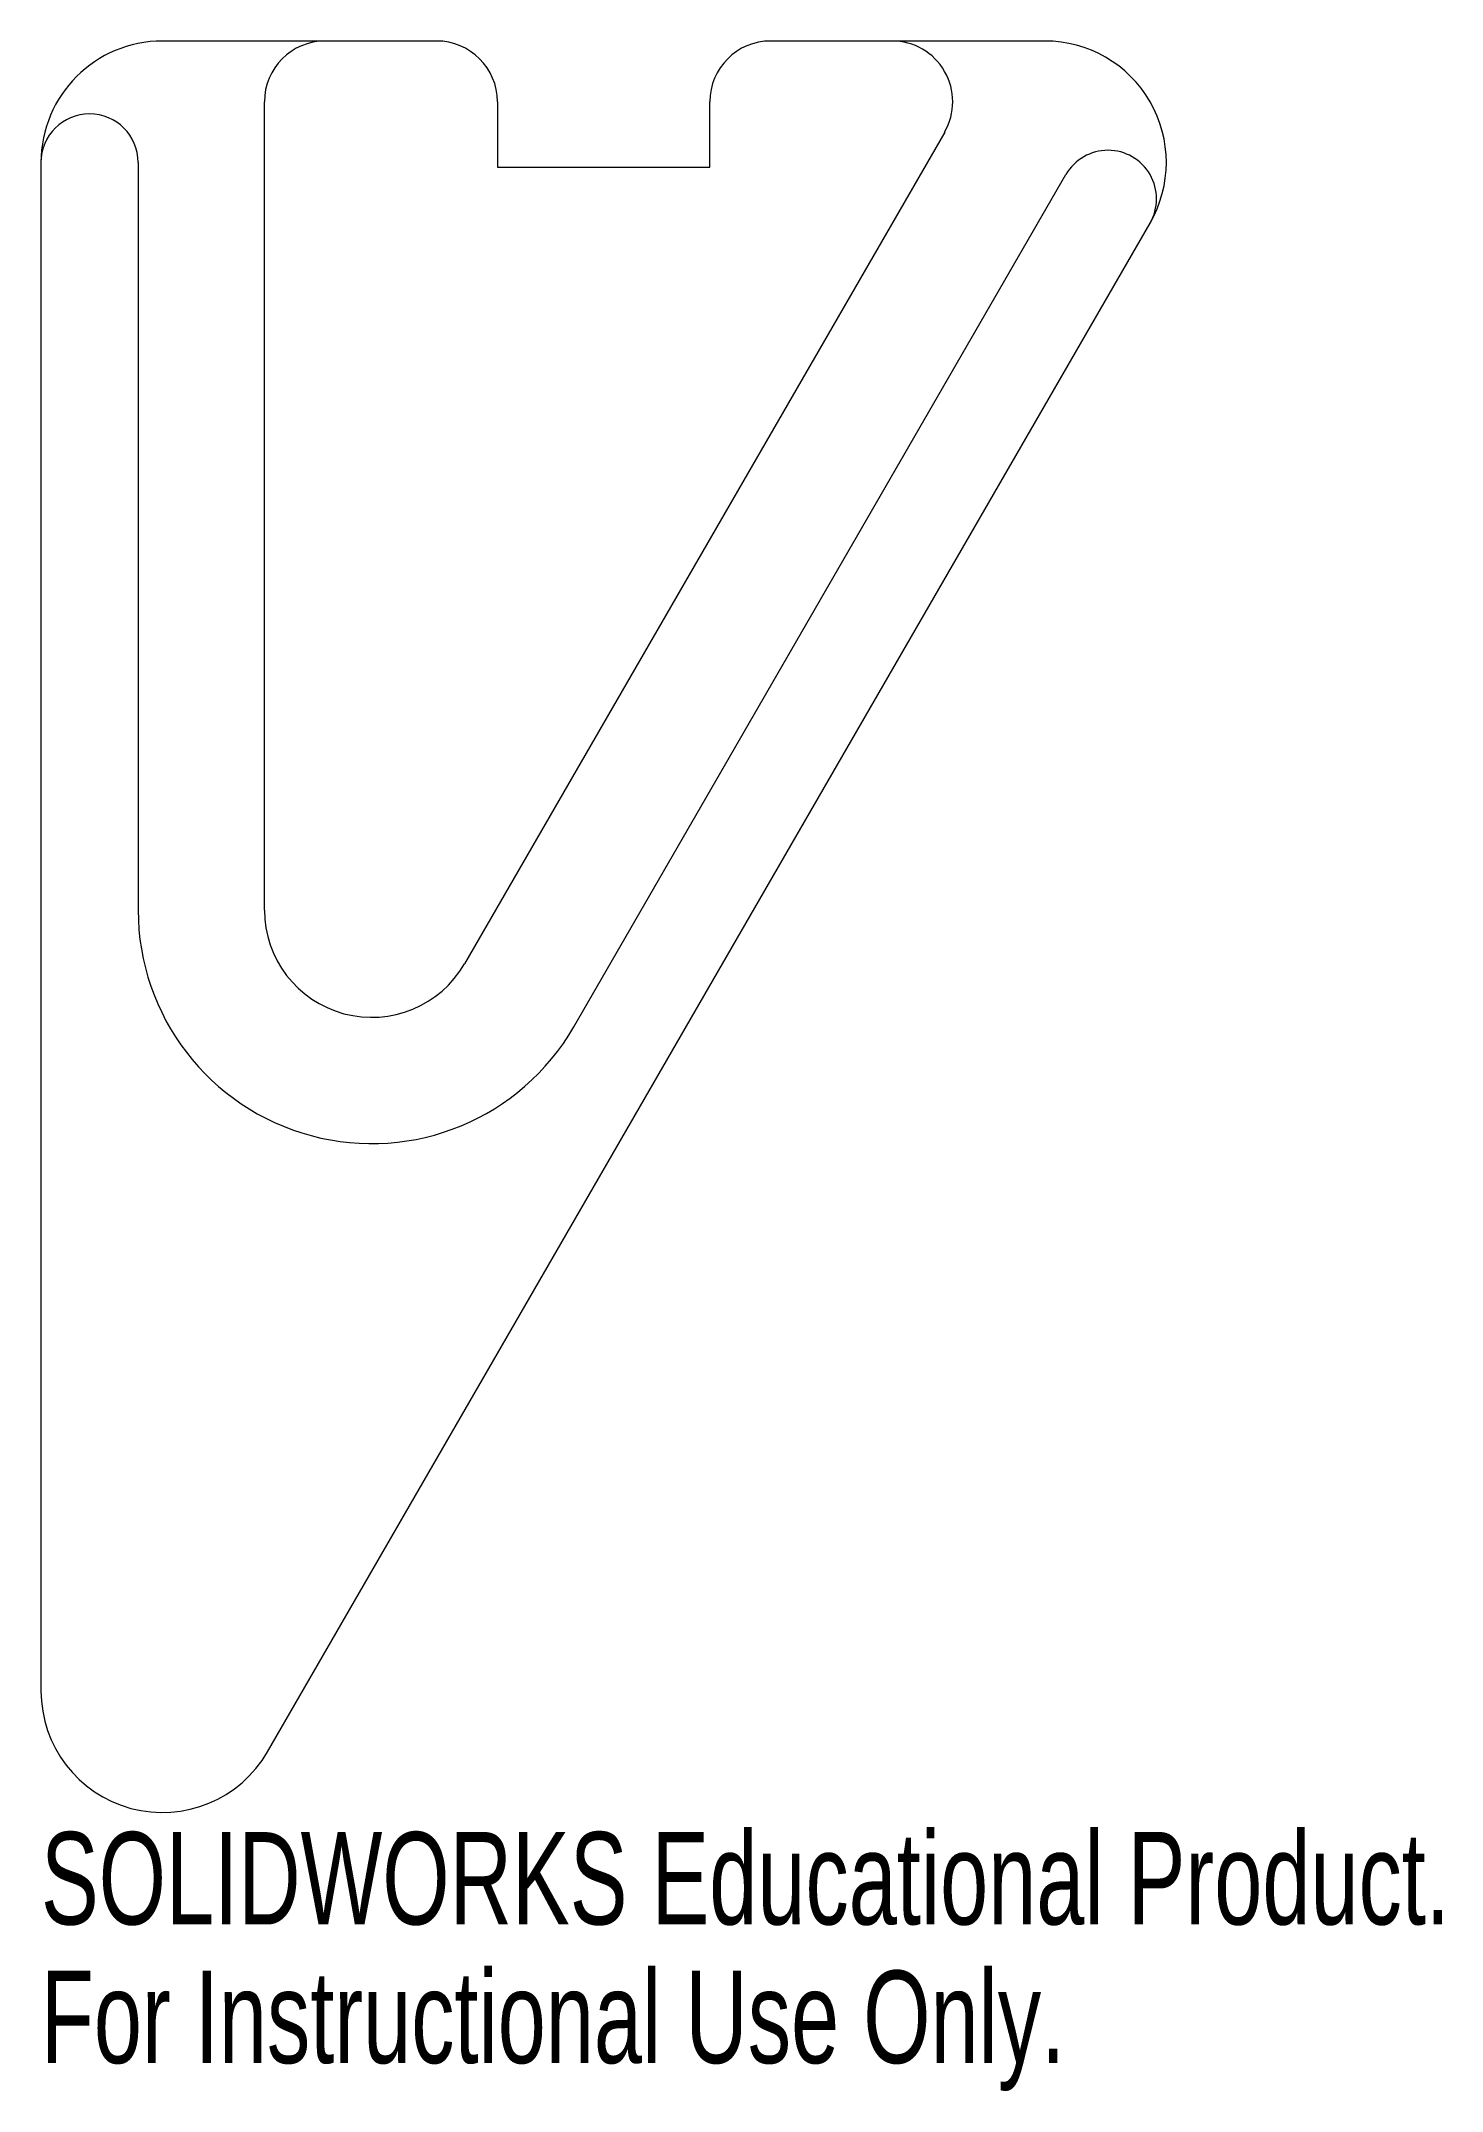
# Model space of a CAD drawing. Header units: inches. Extents: x 0 to 2.88, y -4.22 to 0.
import ezdxf

# ---------------------------------------------------------------- set-up
doc = ezdxf.new("R2010")
doc.units = ezdxf.units.IN
doc.header["$MEASUREMENT"] = 0
doc.styles.add('SLDTEXTSTYLE0', font='TXT', dxfattribs={"width": 0.7})

msp = doc.modelspace()

# ---------------------------------------------------------------- linework, layer by layer
at = {"color": 7, "linetype": 'Continuous', "lineweight": 18}
for p, q in [((0.8147, 0), (0.25, 0)), ((2.067, 0), (1.5022, 0)), ((0.46, -1.7892), (0.46, -0.125)), ((0.9397, -0.125), (0.9397, -0.26)), ((1.3772, -0.26), (1.3772, -0.125)), ((1.8606, -0.1875), (0.8721, -1.8996)), ((0, -0.25), (0, -3.3971)), ((0.2, -0.25), (0.2, -1.7892)), ((0.9397, -0.26), (1.3772, -0.26)), ((1.0973, -2.0296), (2.1103, -0.275)), ((0.4665, -3.5221), (2.2835, -0.375))]:
    msp.add_line(p, q, dxfattribs=at)
for centre, radius, start, end in [((0.25, -0.25), 0.25, 90, 180), ((0.585, -0.125), 0.125, 90, 180), ((0.8147, -0.125), 0.125, 0, 90), ((1.5022, -0.125), 0.125, 90, 180), ((1.7523, -0.125), 0.125, 330, 90), ((2.067, -0.25), 0.25, 330, 90), ((0.1, -0.25), 0.1, 0, 180), ((2.1969, -0.325), 0.1, 330, 150), ((0.6808, -1.7892), 0.4808, 180, 330), ((0.6808, -1.7892), 0.2208, 180, 330), ((0.25, -3.3971), 0.25, 180, 330)]:
    msp.add_arc(centre, radius, start, end, dxfattribs=at)

# ---------------------------------------------------------------- texts
at = {"color": 7, "linetype": 'Continuous', "char_height": 0.1903, "attachment_point": 1, "style": 'SLDTEXTSTYLE0'}
for s, insert in [('SOLIDWORKS Educational Product.', (0, -3.6873)), ('For Instructional Use Only.', (0, -3.9727))]:
    msp.add_mtext(s, dxfattribs=dict(at, insert=insert))

doc.saveas('drawing.dxf')
